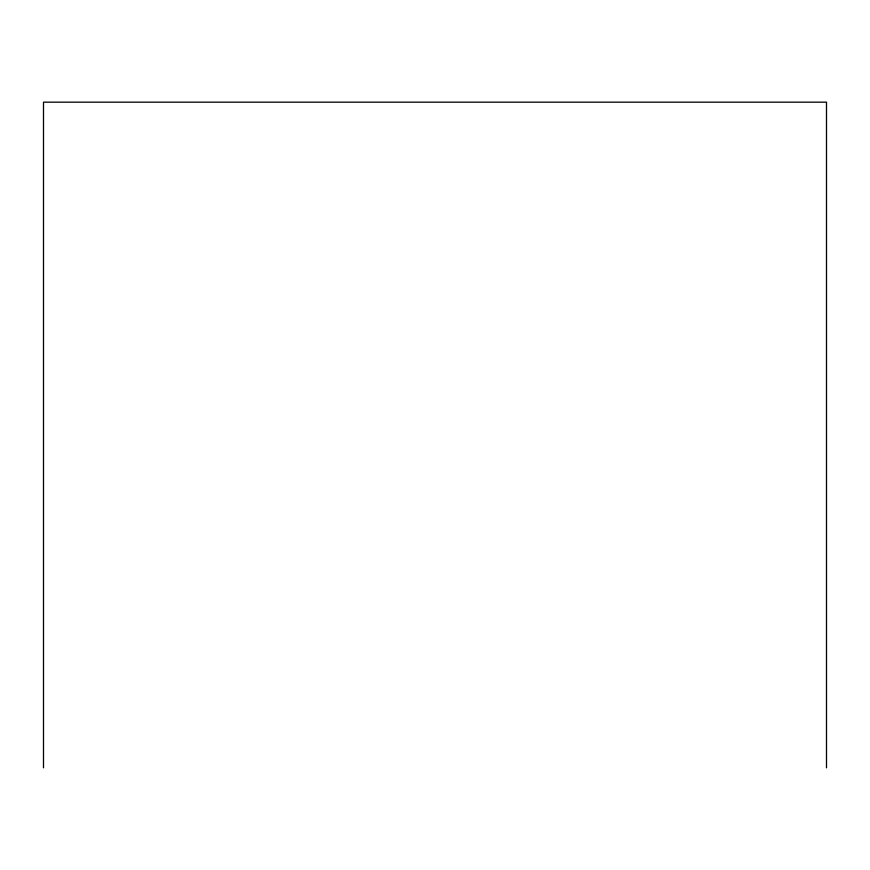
<?xml version="1.0" encoding="UTF-8"?>
<svg xmlns="http://www.w3.org/2000/svg" width="870" height="870" viewBox="0 0 870 870"><rect width="100%" height="100%" fill="white"/><g stroke="black" fill="none" stroke-linecap="round" stroke-linejoin="round"><path stroke-width="1.3" d="M826.5 767.829L826.5 102.171L43.5 102.171L43.5 767.829"/></g></svg>
